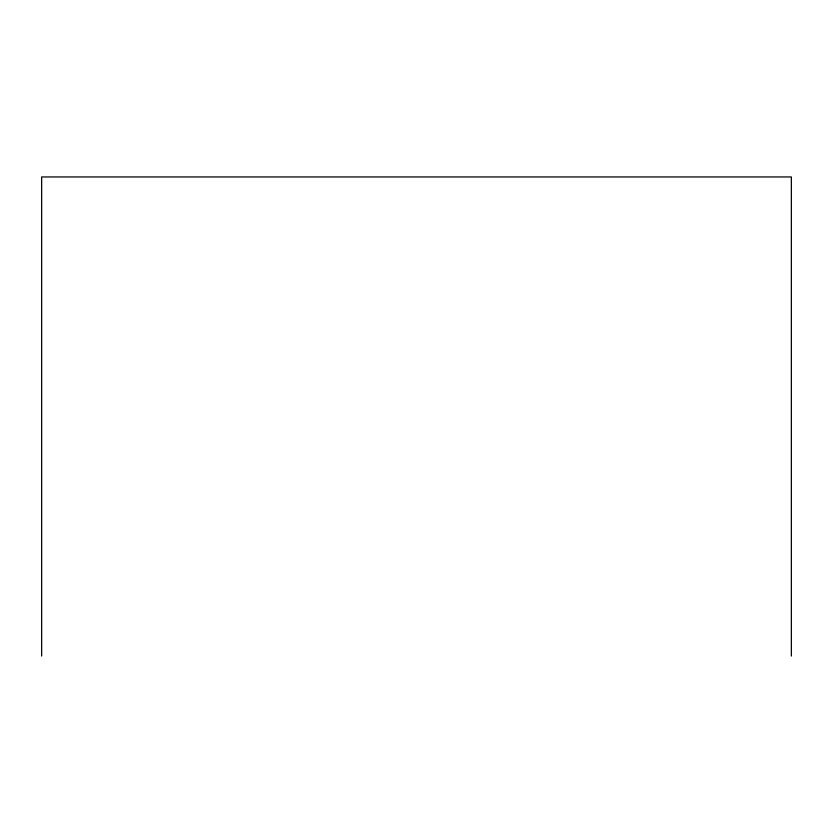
<?xml version="1.0" encoding="UTF-8"?>
<svg xmlns="http://www.w3.org/2000/svg" width="833" height="833" viewBox="0 0 833 833"><rect width="100%" height="100%" fill="white"/><g stroke="black" fill="none" stroke-linecap="round" stroke-linejoin="round"><path stroke-width="1.25" d="M791.35 656.05L791.35 176.95L41.65 176.95L41.65 656.05"/></g></svg>
